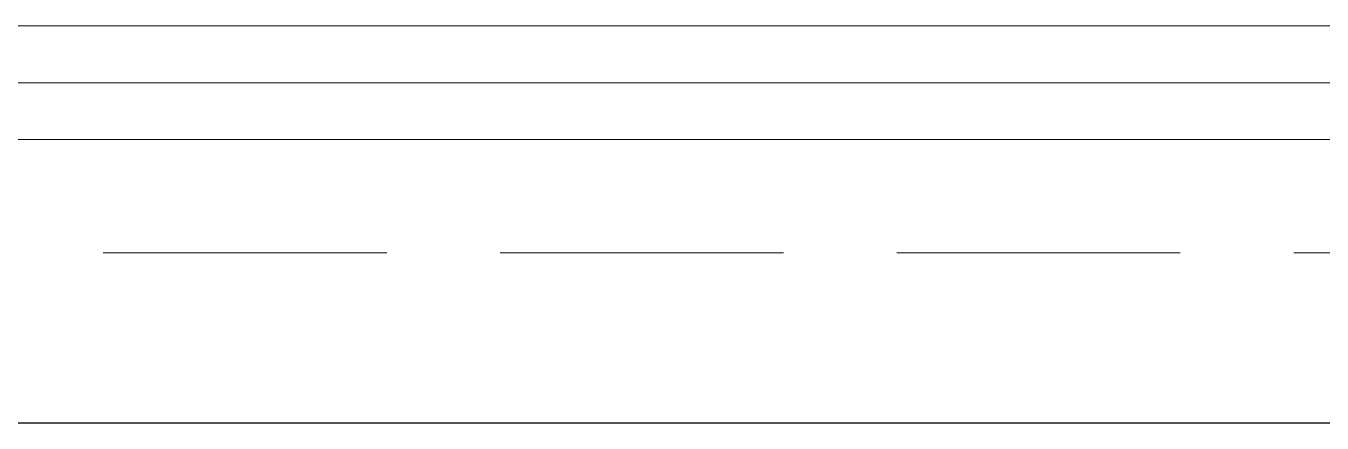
# Model space of a CAD drawing. Extents: x 3753737 to 4713801, y -857380 to 24339.
# Drawn here: x 4143695 to 4144838, y -776012 to -775662 of the extents above; entities that cross this region are included whole.
import ezdxf

# ---------------------------------------------------------------- set-up
doc = ezdxf.new("R2010")
doc.units = 0
doc.header["$LTSCALE"] = 1000
doc.header["$MEASUREMENT"] = 0
doc.linetypes.add('DASH', pattern=[0.35, 0.25, -0.1])
doc.layers.add('!!电气', color=1, linetype='CONTINUOUS')
doc.layers.add('看线', color=185, linetype='CONTINUOUS')
doc.layers.add('平面-栏杆', color=56, linetype='CONTINUOUS', lineweight=15)
doc.layers.add('平面-看线', color=252, linetype='CONTINUOUS', lineweight=15)

# ---------------------------------------------------------------- blocks, each defined once
blk = doc.blocks.new('A$C66B635E3')
at = {"layer": '平面-栏杆', "color": 252}
for points in [[(16650, 50), (21300, 50)], [(16650, 0), (21300, 0)]]:
    blk.add_lwpolyline(points, dxfattribs=at)
at = {"layer": '平面-看线', "color": 252}
blk.add_lwpolyline([(16650, 100), (21300, 100)], dxfattribs=at)
at = {"layer": '平面-看线', "color": 252, "linetype": 'DASH'}
blk.add_lwpolyline([(16650, -100), (21300, -100)], dxfattribs=at)
at = {"layer": '看线', "color": 252, "ltscale": 0.5}
blk.add_lwpolyline([(21250, -250), (16650, -250)], dxfattribs=at)

msp = doc.modelspace()

# ---------------------------------------------------------------- block references
at = {"layer": '!!电气'}
msp.add_blockref('A$C66B635E3', (4125013.4, -775762.1), dxfattribs=at)

doc.saveas('drawing.dxf')
